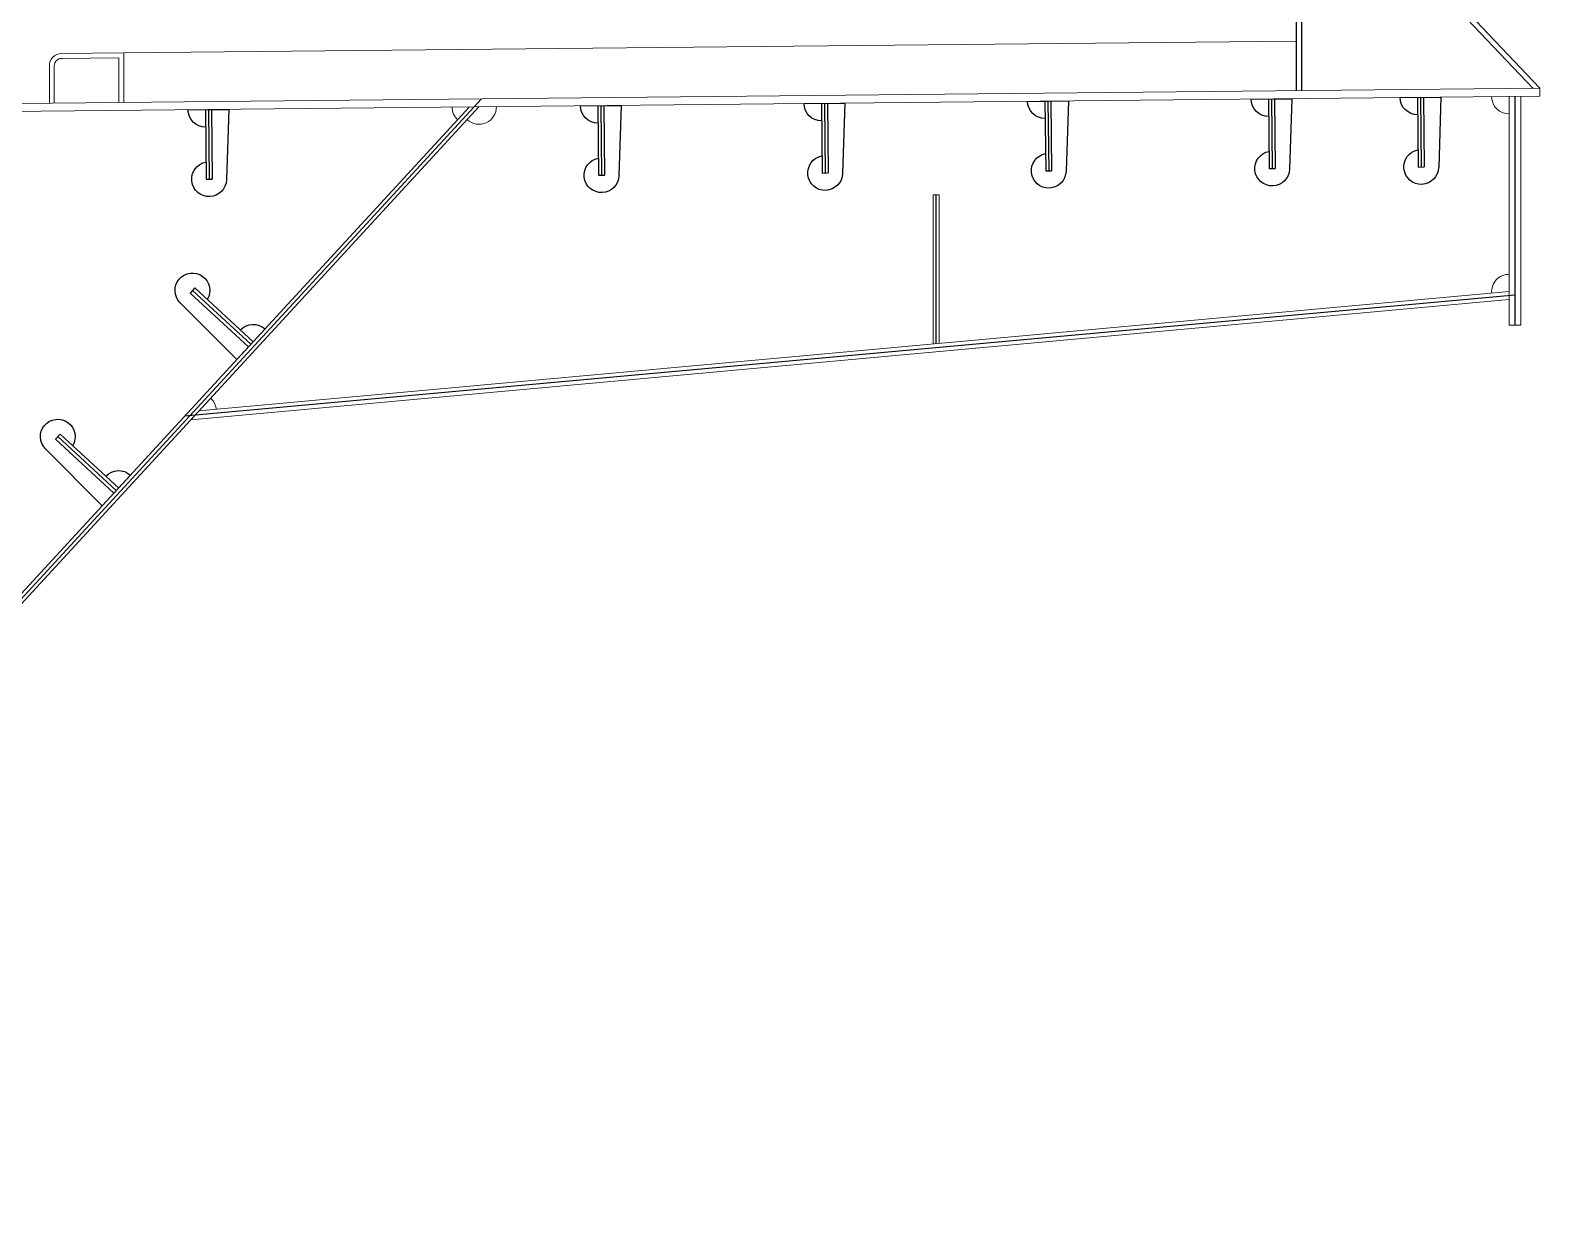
# Model space of a CAD drawing. Extents: x -2611510 to 1021013, y -44073 to 90887.
# Drawn here: x 777902 to 780941, y 39076 to 41479 of the extents above; entities that cross this region are included whole.
import ezdxf

# ---------------------------------------------------------------- set-up
doc = ezdxf.new("R2010")
doc.units = 0
doc.layers.get('Defpoints').update_dxf_attribs({"color": 8})
for name, color, linetype, lineweight in [('细实线', 7, 'Continuous', 15), ('钢板粗线', 1, 'Continuous', 25), ('钢板细线', 6, 'Continuous', 15)]:
    doc.layers.add(name, color=color, linetype=linetype, lineweight=lineweight)

# ---------------------------------------------------------------- blocks, each defined once
blk = doc.blocks.new('14-160加劲 有过焊孔')
at = {"layer": 'Defpoints'}
blk.add_line((38609.4, 31489.3), (38609.4, 31649.3), dxfattribs=at)
at = {"layer": '钢板粗线', "color": 7}
for p, q in [((38602.4, 31489.3), (38602.4, 31649.3)), ((38602.4, 31649.3), (38616.4, 31649.3)), ((38616.4, 31489.3), (38616.4, 31649.3)), ((38651.4, 31489.3), (38644.3, 31650.8)), ((38567.4, 31489.3), (38651.4, 31489.3))]:
    blk.add_line(p, q, dxfattribs=at)
for centre, start, end in [((38609.4, 31649.3), 2.4932, 258.463), ((38602.4, 31489.3), 90, 180)]:
    blk.add_arc(centre, 35, start, end, dxfattribs=at)
blk = doc.blocks.new('12-140加劲 有过焊孔')
at = {"layer": 'Defpoints'}
blk.add_line((0, 0), (0, 140), dxfattribs=at)
at = {"layer": '钢板粗线', "color": 7}
for p, q in [((-6, 0), (-6, 140)), ((-6, 140), (6, 140)), ((6, 0), (6, 140)), ((41, 0), (35, 141.5)), ((-41, 0), (41, 0))]:
    blk.add_line(p, q, dxfattribs=at)
for centre, start, end in [((0, 140), 2.441, 260.1291), ((-6, 0), 90, 180)]:
    blk.add_arc(centre, 35, start, end, dxfattribs=at)

msp = doc.modelspace()

# ---------------------------------------------------------------- linework, layer by layer
at = {"layer": 'Defpoints'}
for p, q in [((778810.6, 41340.2), (776725.4, 39076.4)), ((780890.6, 41345.1), (780890.6, 40885.1)), ((779725.6, 40847.4), (779725.6, 41147.4)), ((780890.6, 40945.4), (778212.7, 40701.5))]:
    msp.add_line(p, q, dxfattribs=at)
at = {"layer": '钢板粗线', "elevation": 0}
for points in [[(780450.6, 41356.7), (780450.6, 41534.2, -0.414214), (780475.6, 41559.2), (780742.4, 41559.2, -0.205732), (780760.5, 41551.4), (780940.6, 41361.6)], [(780926.9, 41361.4), (780753.2, 41544.5, 0.205732), (780742.4, 41549.2), (780475.6, 41549.2, 0.414214), (780460.6, 41534.2), (780460.6, 41356.8)]]:
    msp.add_lwpolyline(points, format="xyb", dxfattribs=at)
at = {"layer": '钢板细线'}
for p, q in [((780940.6, 41345.6), (780940.6, 41361.6)), ((780878.6, 41344.9), (780878.6, 40885.1)), ((780902.6, 41345.2), (780902.6, 40885.1)), ((778786.1, 41324), (776715.8, 39076.4)), ((778805.3, 41324.2), (776734.9, 39076.4)), ((779719.6, 40846.8), (779719.6, 41147.4)), ((779731.6, 41147.4), (779719.6, 41147.4)), ((779731.6, 40847.9), (779731.6, 41147.4)), ((780878.6, 40936.3), (778225.4, 40694.7)), ((780878.6, 40952.4), (778241.6, 40712.2)), ((780902.6, 40885.1), (780878.6, 40885.1))]:
    msp.add_line(p, q, dxfattribs=at)
at = {"layer": '钢板细线', "elevation": 0}
for points in [[(780940.6, 41361.6), (771890.6, 41270.9), (758190.8, 41476.4)], [(780940.6, 41345.6), (771890.5, 41254.9), (758190.8, 41460.4)], [(780450.6, 41456.7), (778090.5, 41433)]]:
    msp.add_lwpolyline(points, dxfattribs=at)
for points in [[(778090.5, 41333), (778090.5, 41433), (777965.2, 41431.8, 0.411284), (777940.5, 41406.8), (777940.5, 41331.5)], [(778080.5, 41333), (778080.5, 41422.9), (777965.3, 41421.8, 0.411284), (777950.5, 41406.8), (777950.5, 41331.5)]]:
    msp.add_lwpolyline(points, format="xyb", dxfattribs=at)
at = {"layer": '钢板细线'}
for centre, start, end in [((780878.6, 41344.9), 180.5737, 270), ((778786.1, 41324), 180.5737, 227.6906), ((778805.3, 41324.2), 227.6906, 0.5737), ((780878.6, 40952.4), 90, 185.2045), ((778241.6, 40712.2), 5.1641, 47.3511)]:
    msp.add_arc(centre, 35, start, end, dxfattribs=at)

# ---------------------------------------------------------------- block references
at = {"layer": '细实线', "xscale": -1, "rotation": 180.5737091599}
for p in [(779050.6, 41326.6), (779500.6, 41331.1), (779950.6, 41335.7), (780400.6, 41340.2), (780700.6, 41343.2), (778260.6, 41318.7)]:
    msp.add_blockref('12-140加劲 有过焊孔', p, dxfattribs=at)
at = {"layer": '钢板细线', "xscale": -1}
for p, rotation in [((827665.2, 47910.2), 47.35108087024445), ((827394.2, 47616, 0), 47.35108087022602)]:
    msp.add_blockref('14-160加劲 有过焊孔', p, dxfattribs=dict(at, rotation=rotation))

doc.saveas('drawing.dxf')
